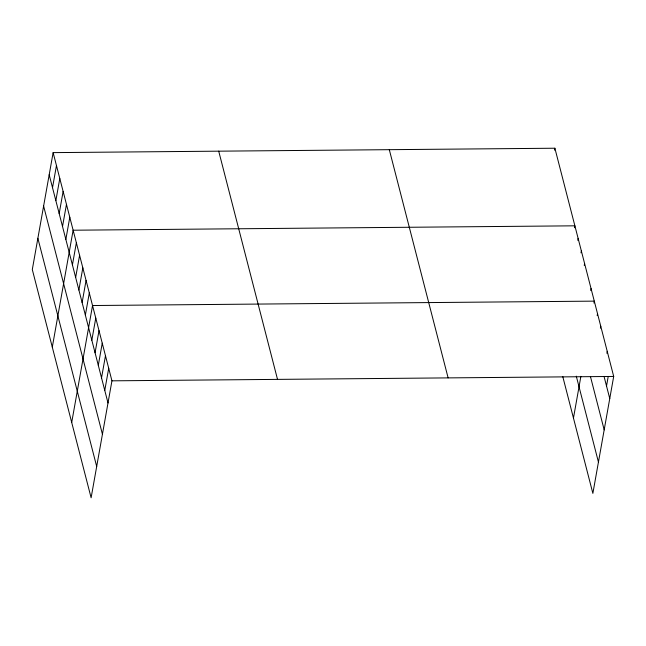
<?xml version="1.0" encoding="UTF-8"?>
<svg xmlns="http://www.w3.org/2000/svg" width="646" height="646" viewBox="0 0 646 646"><rect width="100%" height="100%" fill="white"/><g stroke="black" fill="none" stroke-linecap="round" stroke-linejoin="round"><path stroke-width="0.97" d="M53.133 152.626L32.3 269.56L91.118 497.775L111.944 380.833L53.133 152.626L554.882 148.225L613.7 376.44L592.867 493.374L562.763 376.553M52.52 187.695L56.46 165.554M55.855 200.631L59.795 178.49M59.182 213.56L63.13 191.418M62.517 226.488L66.465 204.354M65.852 239.424L69.792 217.282M52.294 347.152L73.127 230.218L574.883 225.817L574.536 227.747M72.417 264.908L76.365 242.767M75.655 277.457L79.595 255.315M78.885 290.014L82.833 267.872M82.123 302.562L86.063 280.421M85.361 315.111L89.301 292.977M71.706 422.46L92.539 305.526L594.288 301.133L593.949 303.055M91.829 340.216L95.769 318.074M95.067 352.764L99.008 330.631M98.297 365.321L102.246 343.179M101.535 377.87L105.476 355.728M104.765 390.426L108.714 368.285M554.543 150.155L554.882 148.225M577.774 240.296L578.113 238.374M581.004 252.844L581.352 250.923M584.242 265.401L584.59 263.471M590.71 290.506L591.058 288.576M573.462 418.067L580.891 376.352M597.179 315.603L597.526 313.681M600.417 328.16L600.764 326.23M606.885 353.257L607.232 351.335M606.521 386.025L608.233 376.4M111.944 380.833L613.7 376.44M604.034 376.376L609.759 398.582M590.501 376.755L604.188 429.865M576.297 376.166L598.446 462.092M389.304 149.678L448.122 377.886M218.711 151.172L277.522 379.388M49.185 174.767L108.003 402.975M43.613 206.05L102.431 434.257M37.872 238.277L96.69 466.493"/></g></svg>
